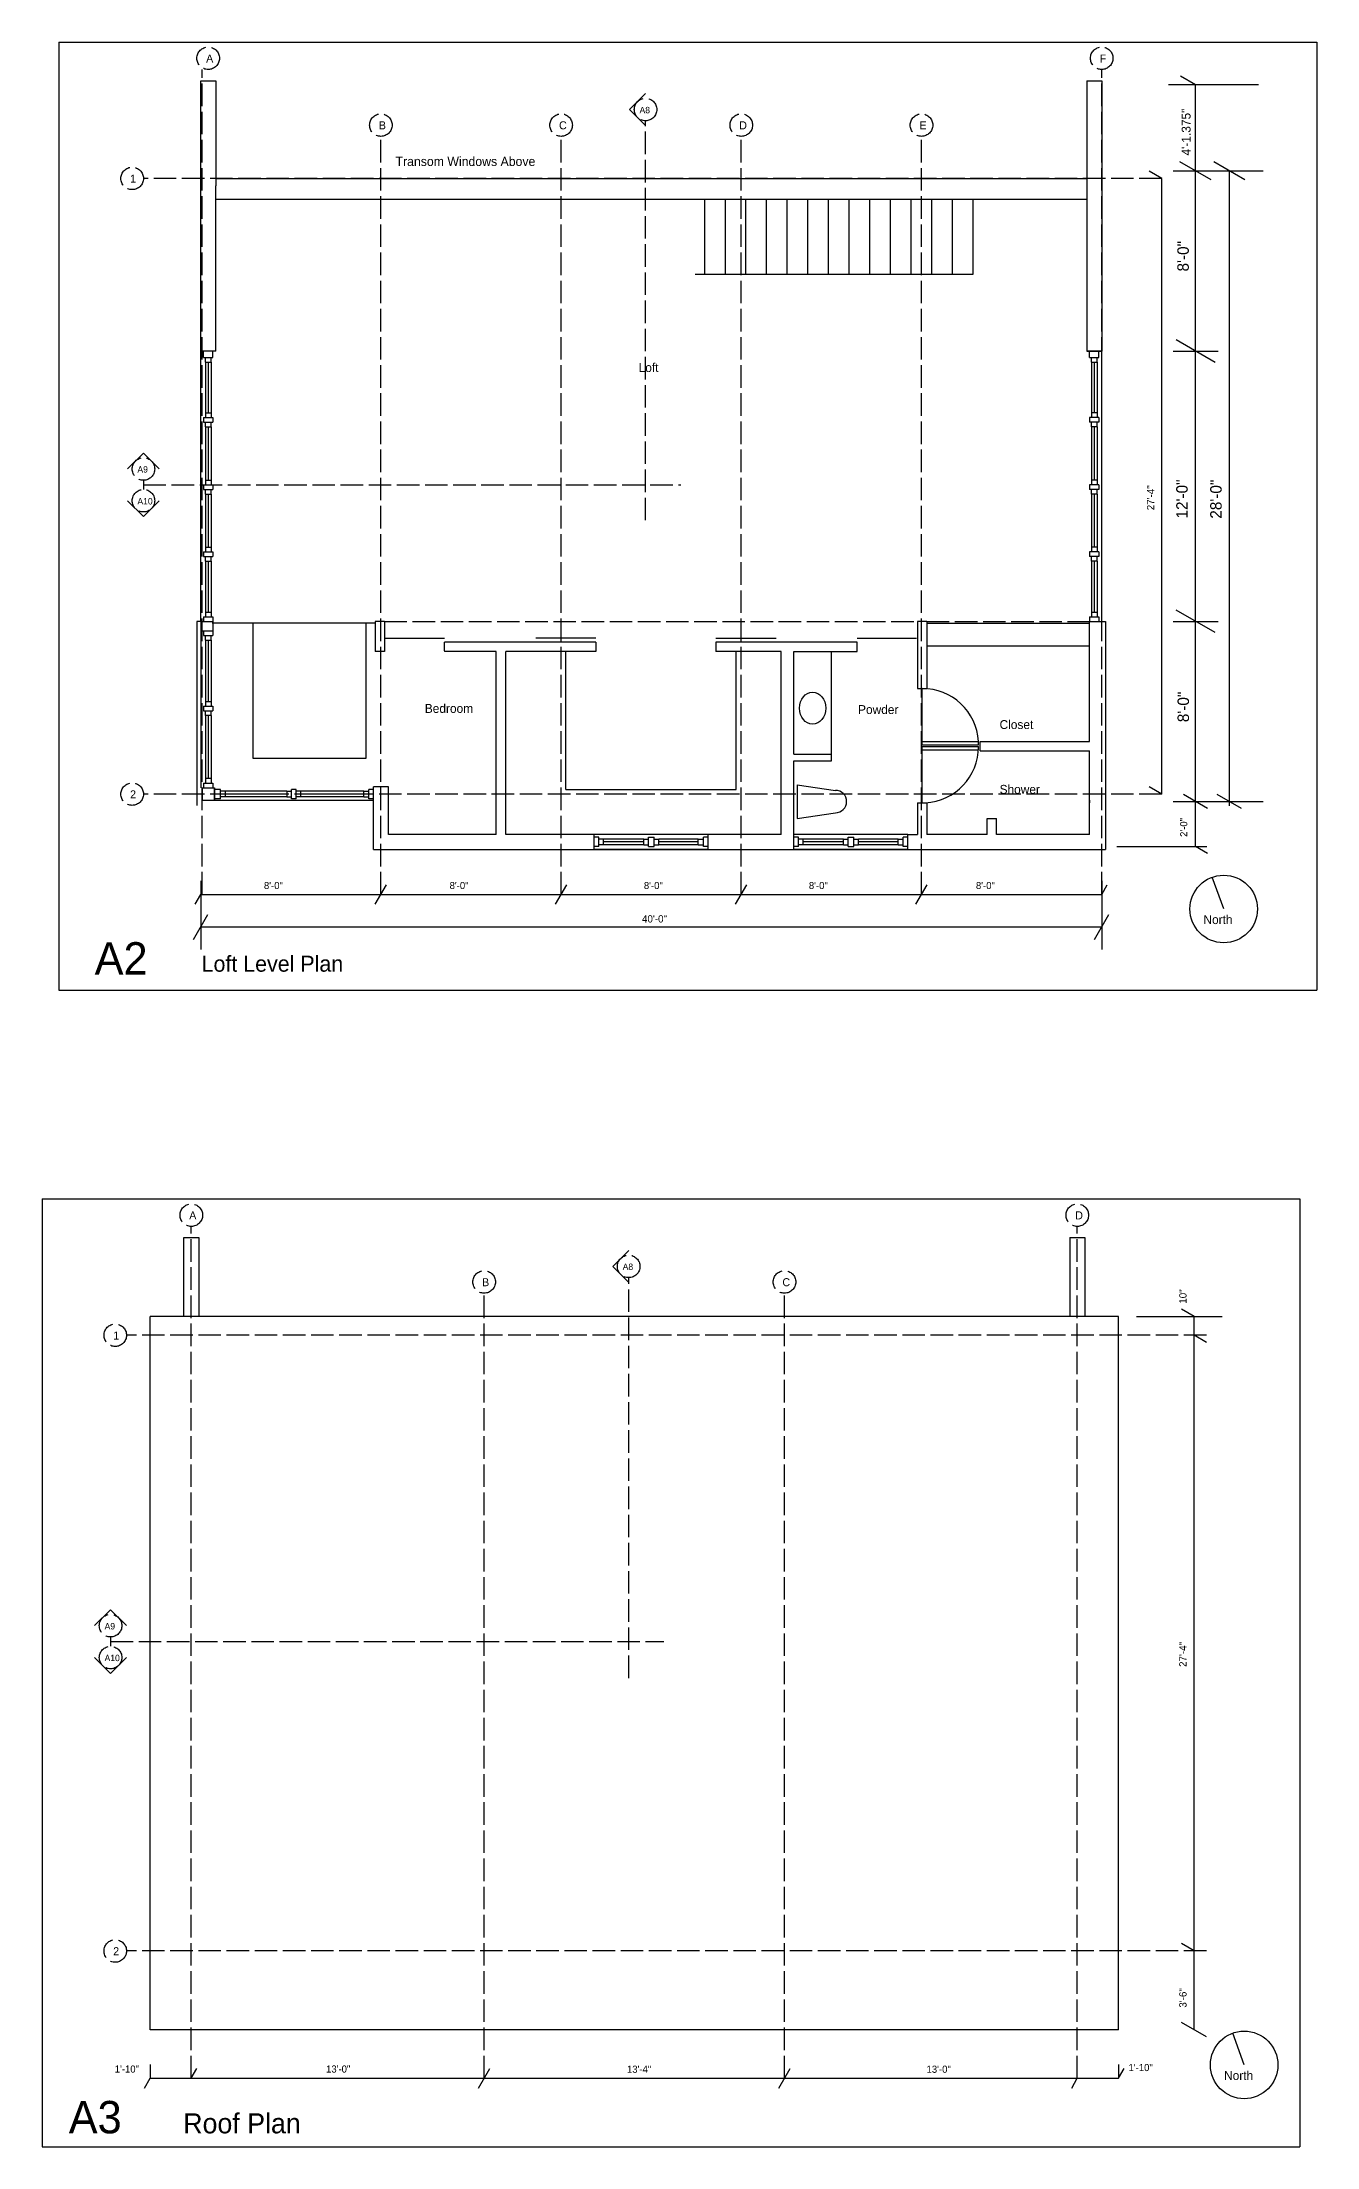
# Model space of a CAD drawing. Header units: inches. Extents: x 1267 to 6358, y -2516 to 3346.
# Drawn here: x 1328 to 2007, y -2516 to -1395 of the extents above; entities that cross this region are included whole.
import ezdxf

# ---------------------------------------------------------------- set-up
doc = ezdxf.new("R2010")
doc.units = ezdxf.units.IN
doc.header["$MEASUREMENT"] = 0
doc.linetypes.add('ACAD_ISO02W100', pattern=[15, 12, -3])
for name, color, linetype in [('const', 7, 'Continuous'), ('e1', 7, 'Continuous'), ('e2', 251, 'Continuous'), ('glass', 172, 'Continuous'), ('grid', 252, 'ACAD_ISO02W100'), ('millwork', 254, 'Continuous'), ('soffit', 253, 'ACAD_ISO02W100'), ('stairs', 140, 'Continuous'), ('walls', 7, 'Continuous')]:
    doc.layers.add(name, color=color, linetype=linetype)

msp = doc.modelspace()

# ---------------------------------------------------------------- linework, layer by layer
for p, q in [((1336.8, -1394.8), (2006.9, -1394.8)), ((1336.8, -1394.8), (1336.8, -1899.8)), ((2006.9, -1394.8), (2006.9, -1899.8)), ((1336.8, -1899.8), (2006.9, -1899.8)), ((1327.8, -2011.1), (1327.8, -2516.1)), ((1327.8, -2011.1), (1997.9, -2011.1)), ((1997.9, -2011.1), (1997.9, -2516.1)), ((1327.8, -2516.1), (1997.9, -2516.1))]:
    msp.add_line(p, q)
at = {"layer": 'const'}
for p, q in [((1975.9, -1417.6), (1927.9, -1417.6)), ((1942.3, -1417.6), (1934.3, -1413)), ((1942.3, -1823.4), (1942.3, -1417.6)), ((1924.3, -1467.4), (1917.6, -1463.6)), ((1924.3, -1795.4), (1924.3, -1467.4)), ((1930.3, -1463.4), (1978.3, -1463.4)), ((1950.6, -1468.2), (1934, -1458.6)), ((1968.6, -1468.2), (1952, -1458.6)), ((1960.3, -1801.6), (1960.3, -1463.4)), ((1952.7, -1565.4), (1931.9, -1553.4)), ((1930.3, -1559.4), (1954.3, -1559.4)), ((1930.3, -1703.4), (1954.3, -1703.4)), ((1952.7, -1709.4), (1931.9, -1697.4)), ((1924.3, -1795.4), (1917.6, -1791.6)), ((1930.3, -1799.4), (1978.3, -1799.4)), ((1948.7, -1803.1), (1935.9, -1795.7)), ((1966.7, -1803.1), (1953.9, -1795.7)), ((1900.3, -1823.4), (1948.3, -1823.4)), ((1948.7, -1827.1), (1942.3, -1823.4)), ((1409.3, -1854.1), (1412.3, -1848.9)), ((1412.3, -1841.6), (1412.3, -1878.2)), ((1412.3, -1848.9), (1892.3, -1848.9)), ((1505.3, -1854.1), (1511.3, -1843.7)), ((1601.3, -1854.1), (1607.3, -1843.7)), ((1697.3, -1854.1), (1703.3, -1843.7)), ((1793.3, -1854.1), (1799.3, -1843.7)), ((1892.3, -1841.6), (1892.3, -1878.2)), ((1892.3, -1848.9), (1895.3, -1843.7)), ((1408.5, -1872.9), (1416.1, -1859.6)), ((1888.5, -1872.9), (1896.1, -1859.6)), ((1412.3, -1866.2), (1892.3, -1866.2)), ((1941.5, -2073.7), (1934.8, -2069.8)), ((1941.5, -2453.7), (1941.5, -2073.7)), ((1948.1, -2087.5), (1941.5, -2083.7)), ((1941.5, -2411.7), (1934.8, -2407.8)), ((1948.1, -2457.5), (1934.8, -2449.8)), ((1385.3, -2472.2), (1385.3, -2479.5)), ((1407.3, -2479.5), (1410.3, -2474.3)), ((1560.3, -2484.7), (1566.3, -2474.3)), ((1720.3, -2484.7), (1726.3, -2474.3)), ((1901.3, -2472.2), (1901.3, -2479.5)), ((1901.3, -2479.5), (1904.3, -2474.3)), ((1382.3, -2484.7), (1385.3, -2479.5)), ((1385.3, -2479.5), (1901.3, -2479.5)), ((1876.3, -2484.7), (1879.3, -2479.5))]:
    msp.add_line(p, q, dxfattribs=at)
at = {"layer": 'e1'}
for p, q in [((1412.3, -1703.4), (1412.3, -1559.4)), ((1892.3, -1703.4), (1892.3, -1559.4)), ((1410.3, -1703.4), (1410.3, -1801.4)), ((1412.3, -1703.4), (1410.3, -1703.4)), ((1892.3, -1703.4), (1894.3, -1703.4)), ((1894.3, -1703.4), (1894.3, -1824.9)), ((1730.1, -1790.4), (1750.4, -1793.4)), ((1730.1, -1790.4), (1730.1, -1808.4)), ((1730.1, -1808.4), (1750.4, -1805.4)), ((1504.3, -1824.9), (1894.3, -1824.9)), ((1569.8, -1816.9), (1512.3, -1816.9)), ((1721.5, -1816.9), (1574.8, -1816.9)), ((1831.3, -1816.9), (1799.1, -1816.9)), ((1885.8, -1816.9), (1836.3, -1816.9)), ((1901.3, -2453.7), (1385.3, -2453.7))]:
    msp.add_line(p, q, dxfattribs=at)
for centre in [(1957.3, -1856.6), (1968.2, -2472.4)]:
    msp.add_circle(centre, 18, dxfattribs=at)
for centre, radius, start, end in [((1796.7, -1769.1), 30, 3.3123, 90.1293), ((1796.7, -1770.1), 30, 273.3123, 359.8707), ((1750.4, -1799.4), 6, 270, 90)]:
    msp.add_arc(centre, radius, start, end, dxfattribs=at)
msp.add_ellipse((1738.3, -1749.6), major_axis=(0, -8.5), ratio=0.823529, dxfattribs=at)
at = {"layer": 'e2'}
for p, q in [((1412.3, -1708.4), (1412.3, -1792.1)), ((1440.3, -1776.4), (1440.3, -1704.4)), ((1500.3, -1704.4), (1500.3, -1776.4)), ((1500.3, -1776.4), (1440.3, -1776.4)), ((1419.6, -1798.6), (1504.3, -1798.6)), ((1910.9, -2073.7), (1956.5, -2073.7))]:
    msp.add_line(p, q, dxfattribs=at)
at = {"layer": 'glass'}
for p, q in [((1414.8, -1565.3), (1414.8, -1592.3)), ((1417.8, -1565.3), (1417.8, -1592.3)), ((1886.8, -1565.3), (1886.8, -1592.3)), ((1889.8, -1565.3), (1889.8, -1592.3)), ((1414.8, -1599.8), (1414.8, -1628.1)), ((1417.8, -1599.8), (1417.8, -1628.1)), ((1886.8, -1599.8), (1886.8, -1628.1)), ((1889.8, -1599.8), (1889.8, -1628.1)), ((1414.8, -1635.6), (1414.8, -1663.9)), ((1417.8, -1635.6), (1417.8, -1663.9)), ((1886.8, -1635.6), (1886.8, -1663.9)), ((1889.8, -1635.6), (1889.8, -1663.9)), ((1414.8, -1671.4), (1414.8, -1698.4)), ((1417.8, -1671.4), (1417.8, -1698.4)), ((1886.8, -1671.4), (1886.8, -1698.4)), ((1889.8, -1671.4), (1889.8, -1698.4)), ((1414.8, -1713.4), (1414.8, -1746.1)), ((1417.8, -1713.4), (1417.8, -1746.1)), ((1414.8, -1753.6), (1414.8, -1787.1)), ((1417.8, -1753.6), (1417.8, -1787.1)), ((1458.2, -1793.9), (1425.3, -1793.9)), ((1499.3, -1793.9), (1465.7, -1793.9)), ((1458.2, -1796.9), (1425.3, -1796.9)), ((1499.3, -1796.9), (1465.7, -1796.9)), ((1682.7, -1816.9), (1621.9, -1816.9)), ((1682.7, -1824.9), (1621.9, -1824.9)), ((1648.3, -1819.4), (1626.9, -1819.4)), ((1648.3, -1822.4), (1626.9, -1822.4)), ((1677.4, -1819.4), (1656.3, -1819.4)), ((1677.4, -1822.4), (1656.3, -1822.4)), ((1789, -1816.9), (1728.3, -1816.9)), ((1789, -1824.9), (1728.3, -1824.9)), ((1754.7, -1819.4), (1733.3, -1819.4)), ((1754.7, -1822.4), (1733.3, -1822.4)), ((1783.8, -1819.4), (1762.7, -1819.4)), ((1783.8, -1822.4), (1762.7, -1822.4))]:
    msp.add_line(p, q, dxfattribs=at)
at = {"layer": 'grid'}
for p, q in [((1413.1, -1848.9), (1413.1, -1409.4)), ((1892.3, -1848.9), (1892.3, -1409.4)), ((1508.3, -1848.9), (1508.3, -1445)), ((1604.3, -1848.9), (1604.3, -1445)), ((1649.3, -1649.5), (1649.3, -1436.7)), ((1700.3, -1848.9), (1700.3, -1445)), ((1796.3, -1848.9), (1796.3, -1445)), ((1924.3, -1467.4), (1381.8, -1467.4)), ((1381.8, -1628.2), (1381.8, -1633.1)), ((1381.8, -1630.6), (1668.1, -1630.6)), ((1924.3, -1795.4), (1381.8, -1795.4)), ((1407.3, -2479.5), (1407.3, -2025.7)), ((1879.3, -2479.5), (1879.3, -2025.7)), ((1563.3, -2479.5), (1563.3, -2061.3)), ((1640.3, -2266.3), (1640.3, -2053)), ((1723.3, -2479.5), (1723.3, -2061.3)), ((1948.1, -2083.7), (1372.8, -2083.7)), ((1364.3, -2244.4), (1364.3, -2249.4)), ((1364.3, -2246.9), (1659.1, -2246.9)), ((1948.1, -2411.7), (1372.8, -2411.7))]:
    msp.add_line(p, q, dxfattribs=at)
for centre in [(1416.3, -1403.4), (1892.3, -1403.4), (1508.3, -1439), (1604.3, -1439), (1649.3, -1430.7), (1700.3, -1439), (1796.3, -1439), (1375.8, -1467.4), (1381.8, -1622.2), (1381.8, -1639.1), (1375.8, -1795.4), (1407.3, -2019.7), (1879.3, -2019.7), (1563.3, -2055.3), (1640.3, -2047), (1723.3, -2055.3), (1366.8, -2083.7), (1364.3, -2238.4), (1364.3, -2255.4), (1366.8, -2411.7)]:
    msp.add_circle(centre, 6, dxfattribs=at)
at = {"layer": 'millwork'}
for p, q in [((1416.3, -1565.3), (1416.3, -1592.3)), ((1888.3, -1565.3), (1888.3, -1592.3)), ((1416.3, -1599.8), (1416.3, -1628.1)), ((1888.3, -1599.8), (1888.3, -1628.1)), ((1416.3, -1635.6), (1416.3, -1663.9)), ((1888.3, -1635.6), (1888.3, -1663.9)), ((1416.3, -1671.4), (1416.3, -1698.4)), ((1888.3, -1671.4), (1888.3, -1698.4)), ((1416.3, -1713.4), (1416.3, -1746.1)), ((1505.2, -1704.4), (1418.5, -1704.4)), ((1510.7, -1712.4), (1542.2, -1712.4)), ((1622.8, -1712.4), (1590.8, -1712.4)), ((1686.8, -1712.4), (1718.8, -1712.4)), ((1762.1, -1712.4), (1793.6, -1712.4)), ((1799.1, -1704.4), (1885.8, -1704.4)), ((1606.8, -1792.9), (1606.8, -1719.4)), ((1697.5, -1792.9), (1697.5, -1719.4)), ((1748.3, -1775.9), (1748.3, -1719.4)), ((1799.1, -1716.4), (1885.8, -1716.4)), ((1796.6, -1769.1), (1796.6, -1739.1)), ((1416.3, -1753.6), (1416.3, -1787.1)), ((1796.6, -1767.4), (1826.6, -1767.4)), ((1796.6, -1769.1), (1826.6, -1769.1)), ((1796.6, -1770.1), (1826.6, -1770.1)), ((1796.6, -1800.1), (1796.6, -1770.1)), ((1826.6, -1769.1), (1826.6, -1767.4)), ((1826.6, -1771.9), (1826.6, -1770.1)), ((1796.6, -1771.9), (1826.6, -1771.9)), ((1796.6, -1775.4), (1796.6, -1773.6)), ((1606.8, -1792.9), (1697.5, -1792.9)), ((1458.2, -1795.4), (1425.3, -1795.4)), ((1499.3, -1795.4), (1465.7, -1795.4)), ((1648.3, -1820.9), (1626.9, -1820.9)), ((1677.4, -1820.9), (1656.3, -1820.9)), ((1754.7, -1820.9), (1733.3, -1820.9)), ((1783.8, -1820.9), (1762.7, -1820.9))]:
    msp.add_line(p, q, dxfattribs=at)
msp.add_lwpolyline([(1675.8, -1518.4), (1823.8, -1518.4), (1823.8, -1478.4)], dxfattribs=at)
at = {"layer": 'soffit'}
for p, q in [((1510.2, -1703.4), (1794.1, -1703.4)), ((1799.1, -1703.4), (1885.8, -1703.4))]:
    msp.add_line(p, q, dxfattribs=at)
at = {"layer": 'stairs'}
for p, q in [((1680.8, -1518.4), (1680.8, -1478.4)), ((1691.8, -1518.4), (1691.8, -1478.4)), ((1702.8, -1518.4), (1702.8, -1478.4)), ((1713.8, -1518.4), (1713.8, -1478.4)), ((1724.8, -1518.4), (1724.8, -1478.4)), ((1735.8, -1518.4), (1735.8, -1478.4)), ((1746.8, -1518.4), (1746.8, -1478.4)), ((1757.8, -1518.4), (1757.8, -1478.4)), ((1768.8, -1518.4), (1768.8, -1478.4)), ((1779.8, -1518.4), (1779.8, -1478.4)), ((1790.8, -1518.4), (1790.8, -1478.4)), ((1801.8, -1518.4), (1801.8, -1478.4)), ((1812.8, -1518.4), (1812.8, -1478.4))]:
    msp.add_line(p, q, dxfattribs=at)
at = {"layer": 'walls'}
for p, q in [((1412.3, -1559.4), (1412.3, -1415.4)), ((1412.3, -1415.4), (1420.3, -1415.4)), ((1420.3, -1415.4), (1420.3, -1471.4)), ((1649.3, -1422.2), (1640.8, -1430.7)), ((1884.3, -1415.4), (1884.3, -1471.4)), ((1884.3, -1415.4), (1892.3, -1415.4)), ((1892.3, -1415.4), (1892.3, -1559.4)), ((1649.3, -1439.2), (1640.8, -1430.7)), ((1420.3, -1467.4), (1884.3, -1467.4)), ((1420.3, -1559.4), (1420.3, -1471.4)), ((1420.3, -1478.4), (1884.3, -1478.4)), ((1884.3, -1471.4), (1884.3, -1559.4)), ((1420.3, -1559.4), (1412.3, -1559.4)), ((1413.8, -1562.8), (1413.8, -1559.4)), ((1413.8, -1562.8), (1418.8, -1562.8)), ((1414.8, -1565.3), (1414.8, -1562.8)), ((1414.8, -1565.3), (1417.8, -1565.3)), ((1417.8, -1565.3), (1417.8, -1562.8)), ((1418.8, -1562.8), (1418.8, -1559.4)), ((1884.3, -1559.4), (1892.3, -1559.4)), ((1892.3, -1559.4), (1884.3, -1559.4)), ((1885.8, -1559.4), (1890.8, -1559.4)), ((1885.8, -1562.8), (1885.8, -1559.4)), ((1885.8, -1562.8), (1890.8, -1562.8)), ((1886.8, -1565.3), (1886.8, -1562.8)), ((1886.8, -1565.3), (1889.8, -1565.3)), ((1889.8, -1565.3), (1889.8, -1562.8)), ((1890.8, -1562.8), (1890.8, -1559.4)), ((1413.8, -1594.8), (1418.8, -1594.8)), ((1413.8, -1594.8), (1413.8, -1597.3)), ((1413.8, -1597.3), (1418.8, -1597.3)), ((1414.8, -1592.3), (1414.8, -1594.8)), ((1414.8, -1592.3), (1417.8, -1592.3)), ((1414.8, -1599.8), (1414.8, -1597.3)), ((1414.8, -1599.8), (1417.8, -1599.8)), ((1417.8, -1592.3), (1417.8, -1594.8)), ((1417.8, -1599.8), (1417.8, -1597.3)), ((1418.8, -1594.8), (1418.8, -1597.3)), ((1890.8, -1594.8), (1885.8, -1594.8)), ((1885.8, -1594.8), (1885.8, -1597.3)), ((1890.8, -1597.3), (1885.8, -1597.3)), ((1886.8, -1592.3), (1886.8, -1594.8)), ((1889.8, -1592.3), (1886.8, -1592.3)), ((1886.8, -1599.8), (1886.8, -1597.3)), ((1889.8, -1599.8), (1886.8, -1599.8)), ((1889.8, -1592.3), (1889.8, -1594.8)), ((1889.8, -1599.8), (1889.8, -1597.3)), ((1890.8, -1594.8), (1890.8, -1597.3)), ((1373.3, -1622.2), (1381.8, -1613.7)), ((1390.2, -1622.2), (1381.8, -1613.7)), ((1413.8, -1630.6), (1418.8, -1630.6)), ((1413.8, -1630.6), (1413.8, -1633.1)), ((1413.8, -1633.1), (1418.8, -1633.1)), ((1414.8, -1628.1), (1414.8, -1630.6)), ((1414.8, -1628.1), (1417.8, -1628.1)), ((1414.8, -1635.6), (1414.8, -1633.1)), ((1414.8, -1635.6), (1417.8, -1635.6)), ((1417.8, -1628.1), (1417.8, -1630.6)), ((1417.8, -1635.6), (1417.8, -1633.1)), ((1418.8, -1630.6), (1418.8, -1633.1)), ((1885.8, -1630.6), (1885.8, -1633.1)), ((1890.8, -1630.6), (1885.8, -1630.6)), ((1890.8, -1633.1), (1885.8, -1633.1)), ((1889.8, -1628.1), (1886.8, -1628.1)), ((1886.8, -1628.1), (1886.8, -1630.6)), ((1886.8, -1635.6), (1886.8, -1633.1)), ((1889.8, -1635.6), (1886.8, -1635.6)), ((1889.8, -1628.1), (1889.8, -1630.6)), ((1889.8, -1635.6), (1889.8, -1633.1)), ((1890.8, -1630.6), (1890.8, -1633.1)), ((1373.3, -1639.1), (1381.8, -1647.6)), ((1390.2, -1639.1), (1381.8, -1647.6)), ((1413.8, -1666.4), (1413.8, -1668.9)), ((1413.8, -1666.4), (1418.8, -1666.4)), ((1413.8, -1668.9), (1418.8, -1668.9)), ((1414.8, -1663.9), (1414.8, -1666.4)), ((1414.8, -1663.9), (1417.8, -1663.9)), ((1414.8, -1671.4), (1414.8, -1668.9)), ((1417.8, -1663.9), (1417.8, -1666.4)), ((1417.8, -1671.4), (1417.8, -1668.9)), ((1418.8, -1666.4), (1418.8, -1668.9)), ((1885.8, -1666.4), (1885.8, -1668.9)), ((1890.8, -1666.4), (1885.8, -1666.4)), ((1890.8, -1668.9), (1885.8, -1668.9)), ((1886.8, -1663.9), (1886.8, -1666.4)), ((1889.8, -1663.9), (1886.8, -1663.9)), ((1886.8, -1671.4), (1886.8, -1668.9)), ((1889.8, -1663.9), (1889.8, -1666.4)), ((1889.8, -1671.4), (1889.8, -1668.9)), ((1890.8, -1666.4), (1890.8, -1668.9)), ((1414.8, -1671.4), (1417.8, -1671.4)), ((1889.8, -1671.4), (1886.8, -1671.4)), ((1412.3, -1703.4), (1418.8, -1703.4)), ((1412.3, -1703.4), (1412.3, -1708.4)), ((1413.8, -1700.9), (1418.8, -1700.9)), ((1413.8, -1700.9), (1413.8, -1703.4)), ((1414.8, -1698.4), (1417.8, -1698.4)), ((1414.8, -1698.4), (1414.8, -1700.9)), ((1417.8, -1698.4), (1417.8, -1700.9)), ((1418.8, -1700.9), (1418.8, -1710.9)), ((1505.2, -1703.4), (1505.2, -1719.4)), ((1510.2, -1703.4), (1505.2, -1703.4)), ((1510.2, -1703.4), (1510.2, -1719.4)), ((1794.1, -1703.4), (1794.1, -1739.1)), ((1799.1, -1703.4), (1794.1, -1703.4)), ((1799.1, -1703.4), (1799.1, -1739.1)), ((1885.8, -1700.9), (1890.8, -1700.9)), ((1885.8, -1700.9), (1885.8, -1703.4)), ((1885.8, -1767.4), (1885.8, -1703.4)), ((1885.8, -1703.4), (1892.3, -1703.4)), ((1886.8, -1698.4), (1886.8, -1700.9)), ((1886.8, -1698.4), (1889.8, -1698.4)), ((1886.8, -1703.4), (1892.3, -1703.4)), ((1889.8, -1698.4), (1889.8, -1700.9)), ((1890.8, -1700.9), (1890.8, -1703.4)), ((1412.3, -1708.4), (1418.8, -1708.4)), ((1413.8, -1708.4), (1413.8, -1710.9)), ((1413.8, -1710.9), (1418.8, -1710.9)), ((1414.8, -1713.4), (1414.8, -1710.9)), ((1414.8, -1713.4), (1417.8, -1713.4)), ((1417.8, -1713.4), (1417.8, -1710.9)), ((1622.8, -1714.4), (1542.2, -1714.4)), ((1542.2, -1719), (1542.2, -1714.4)), ((1622.8, -1714.4), (1622.8, -1719.4)), ((1762.1, -1714.4), (1686.8, -1714.4)), ((1686.8, -1714.4), (1686.8, -1719.4)), ((1762.1, -1719.4), (1762.1, -1714.4)), ((1510.2, -1719.4), (1505.2, -1719.4)), ((1542.2, -1719), (1542.2, -1719.4)), ((1569.8, -1719.4), (1542.2, -1719.4)), ((1569.8, -1816.9), (1569.8, -1719.4)), ((1622.8, -1719.4), (1574.8, -1719.4)), ((1574.8, -1816.9), (1574.8, -1719.4)), ((1721.5, -1719.4), (1686.8, -1719.4)), ((1721.5, -1816.9), (1721.5, -1719.4)), ((1728.3, -1719.4), (1762.1, -1719.4)), ((1728.3, -1774.1), (1728.3, -1719.4)), ((1413.8, -1748.6), (1418.8, -1748.6)), ((1413.8, -1748.6), (1413.8, -1751.1)), ((1414.8, -1746.1), (1414.8, -1748.6)), ((1414.8, -1746.1), (1417.8, -1746.1)), ((1417.8, -1746.1), (1417.8, -1748.6)), ((1418.8, -1748.6), (1418.8, -1751.1)), ((1794.1, -1739.1), (1799.1, -1739.1)), ((1413.8, -1751.1), (1418.8, -1751.1)), ((1414.8, -1753.6), (1414.8, -1751.1)), ((1417.8, -1753.6), (1414.8, -1753.6)), ((1417.8, -1753.6), (1417.8, -1751.1)), ((1827.6, -1767.4), (1885.8, -1767.4)), ((1827.6, -1772.4), (1827.6, -1767.4)), ((1728.3, -1774.1), (1748.3, -1774.1)), ((1728.3, -1777.6), (1748.3, -1777.6)), ((1728.3, -1816.9), (1728.3, -1777.6)), ((1748.3, -1777.6), (1748.3, -1774.1)), ((1827.6, -1772.4), (1885.8, -1772.4)), ((1885.8, -1816.9), (1885.8, -1772.4)), ((1413.1, -1792.1), (1413.1, -1798.6)), ((1413.1, -1792.1), (1419.6, -1792.1)), ((1413.8, -1789.6), (1413.8, -1792.1)), ((1413.8, -1789.6), (1418.8, -1789.6)), ((1414.8, -1787.1), (1414.8, -1789.6)), ((1417.8, -1787.1), (1414.8, -1787.1)), ((1417.8, -1787.1), (1417.8, -1789.6)), ((1418.8, -1789.6), (1418.8, -1792.1)), ((1419.6, -1798.6), (1419.6, -1792.1)), ((1419.6, -1792.1), (1419.6, -1798.6)), ((1422.8, -1792.9), (1419.6, -1792.9)), ((1422.8, -1797.9), (1422.8, -1792.9)), ((1425.3, -1793.9), (1422.8, -1793.9)), ((1425.3, -1793.9), (1425.3, -1796.9)), ((1458.2, -1793.9), (1460.7, -1793.9)), ((1458.2, -1793.9), (1458.2, -1796.9)), ((1460.7, -1797.9), (1460.7, -1792.9)), ((1463.2, -1792.9), (1460.7, -1792.9)), ((1463.2, -1797.9), (1463.2, -1792.9)), ((1465.7, -1793.9), (1463.2, -1793.9)), ((1465.7, -1796.9), (1465.7, -1793.9)), ((1499.3, -1796.9), (1499.3, -1793.9)), ((1499.3, -1793.9), (1501.8, -1793.9)), ((1501.8, -1797.9), (1501.8, -1792.9)), ((1504.3, -1792.9), (1501.8, -1792.9)), ((1512.3, -1791.6), (1504.3, -1791.6)), ((1504.3, -1797.9), (1504.3, -1791.6)), ((1512.3, -1816.9), (1512.3, -1791.6)), ((1413.1, -1798.6), (1419.6, -1798.6)), ((1422.8, -1797.9), (1419.6, -1797.9)), ((1425.3, -1796.9), (1422.8, -1796.9)), ((1458.2, -1796.9), (1460.7, -1796.9)), ((1463.2, -1797.9), (1460.7, -1797.9)), ((1465.7, -1796.9), (1463.2, -1796.9)), ((1499.3, -1796.9), (1501.8, -1796.9)), ((1504.3, -1797.9), (1501.8, -1797.9)), ((1504.3, -1824.9), (1504.3, -1797.9)), ((1794.1, -1800.1), (1799.1, -1800.1)), ((1794.1, -1800.1), (1794.1, -1816.9)), ((1799.1, -1800.1), (1799.1, -1816.9)), ((1885.8, -1798.6), (1885.8, -1800.1)), ((1831.3, -1808.4), (1836.3, -1808.4)), ((1831.3, -1816.9), (1831.3, -1808.4)), ((1836.3, -1816.9), (1836.3, -1808.4)), ((1621.9, -1824.9), (1621.9, -1816.9)), ((1624.4, -1818.4), (1621.9, -1818.4)), ((1621.9, -1823.4), (1621.9, -1818.4)), ((1624.4, -1823.4), (1621.9, -1823.4)), ((1624.4, -1823.4), (1624.4, -1818.4)), ((1626.9, -1819.4), (1624.4, -1819.4)), ((1626.9, -1822.4), (1624.4, -1822.4)), ((1626.9, -1822.4), (1626.9, -1819.4)), ((1648.3, -1822.4), (1648.3, -1819.4)), ((1648.3, -1819.4), (1650.8, -1819.4)), ((1648.3, -1822.4), (1650.8, -1822.4)), ((1650.8, -1823.4), (1650.8, -1818.4)), ((1650.8, -1818.4), (1653.8, -1818.4)), ((1650.8, -1823.4), (1653.8, -1823.4)), ((1653.8, -1823.4), (1653.8, -1818.4)), ((1653.8, -1819.4), (1656.3, -1819.4)), ((1653.8, -1822.4), (1656.3, -1822.4)), ((1656.3, -1822.4), (1656.3, -1819.4)), ((1677.4, -1819.4), (1680.2, -1819.4)), ((1677.4, -1822.4), (1677.4, -1819.4)), ((1677.4, -1822.4), (1680.2, -1822.4)), ((1682.7, -1818.4), (1680.2, -1818.4)), ((1680.2, -1823.4), (1680.2, -1818.4)), ((1682.7, -1823.4), (1680.2, -1823.4)), ((1682.7, -1824.9), (1682.7, -1816.9)), ((1682.7, -1823.4), (1682.7, -1818.4)), ((1728.3, -1824.9), (1728.3, -1816.9)), ((1728.3, -1823.4), (1728.3, -1818.4)), ((1730.8, -1818.4), (1728.3, -1818.4)), ((1730.8, -1823.4), (1728.3, -1823.4)), ((1730.8, -1823.4), (1730.8, -1818.4)), ((1733.3, -1819.4), (1730.8, -1819.4)), ((1733.3, -1822.4), (1730.8, -1822.4)), ((1733.3, -1822.4), (1733.3, -1819.4)), ((1754.7, -1819.4), (1757.2, -1819.4)), ((1754.7, -1822.4), (1754.7, -1819.4)), ((1754.7, -1822.4), (1757.2, -1822.4)), ((1757.2, -1818.4), (1760.2, -1818.4)), ((1757.2, -1823.4), (1757.2, -1818.4)), ((1757.2, -1823.4), (1760.2, -1823.4)), ((1760.2, -1823.4), (1760.2, -1818.4)), ((1760.2, -1819.4), (1762.7, -1819.4)), ((1760.2, -1822.4), (1762.7, -1822.4)), ((1762.7, -1822.4), (1762.7, -1819.4)), ((1783.8, -1819.4), (1786.5, -1819.4)), ((1783.8, -1822.4), (1783.8, -1819.4)), ((1783.8, -1822.4), (1786.5, -1822.4)), ((1789, -1818.4), (1786.5, -1818.4)), ((1786.5, -1823.4), (1786.5, -1818.4)), ((1789, -1823.4), (1786.5, -1823.4)), ((1789, -1824.9), (1789, -1816.9)), ((1789, -1816.9), (1794.1, -1816.9)), ((1789, -1823.4), (1789, -1818.4)), ((1957.3, -1856.6), (1951.1, -1839.7)), ((1403.3, -2073.7), (1403.3, -2031.7)), ((1403.3, -2031.7), (1411.3, -2031.7)), ((1411.3, -2031.7), (1411.3, -2073.7)), ((1640.3, -2038.5), (1631.8, -2047)), ((1875.3, -2031.7), (1883.3, -2031.7)), ((1875.3, -2031.7), (1875.3, -2073.7)), ((1883.3, -2031.7), (1883.3, -2073.7)), ((1640.3, -2055.5), (1631.8, -2047)), ((1385.3, -2453.7), (1385.3, -2073.7)), ((1901.3, -2073.7), (1385.3, -2073.7)), ((1901.3, -2453.7), (1901.3, -2073.7)), ((1355.8, -2238.4), (1364.3, -2230)), ((1372.8, -2238.4), (1364.3, -2230)), ((1355.8, -2255.4), (1364.3, -2263.9)), ((1372.8, -2255.4), (1364.3, -2263.9)), ((1968.2, -2472.4), (1962.1, -2455.5))]:
    msp.add_line(p, q, dxfattribs=at)

# ---------------------------------------------------------------- texts
at = {"layer": 'const', "attachment_point": 1}
for s, insert, char_height, width in [('A', (1415.2, -1401.4), 4.26, 1625.197), ('F', (1891.2, -1401.4), 4.26, 1625.197), ('A8', (1646.1, -1429.3), 3.41, 1300.158), ('B', (1507.2, -1437), 4.26, 1625.197), ('C', (1603.2, -1437), 4.26, 1625.197), ('D', (1699.2, -1437), 4.26, 1625.197), ('E', (1795.2, -1437), 4.26, 1625.197), ('Transom Windows Above', (1516.1, -1455.9), 4.889, 1864.026), ('1', (1374.7, -1465.4), 4.26, 1625.197), ('Loft', (1645.6, -1565.8), 4.74, 1805.775), ('A9', (1378.6, -1620.7), 3.41, 1300.158), ('A10', (1378.6, -1637.7), 3.41, 1300.158), ('Bedroom', (1531.7, -1747.4), 4.74, 1805.775), ('Powder', (1762.5, -1748), 4.74, 1805.775), ('Closet', (1837.9, -1756), 4.74, 1805.775), ('2', (1374.7, -1793.4), 4.26, 1625.197), ('Shower', (1837.9, -1790.5), 4.74, 1805.775), ('8\'-0"', (1446, -1842.2), 3.79, 1444.62), ('8\'-0"', (1544.9, -1842.2), 3.79, 1444.62), ('8\'-0"', (1648.4, -1842.2), 3.79, 1444.62), ('8\'-0"', (1736.3, -1842.2), 3.79, 1444.62), ('8\'-0"', (1825.3, -1842.2), 3.79, 1444.62), ('40\'-0"', (1647.4, -1859.9), 3.91, 1491.22), ('North', (1946.5, -1859.9), 4.74, 1805.775), ('A2', (1355.8, -1874.3), 17.26, 6582.049), ('Loft Level Plan', (1412.8, -1881.5), 8.525, 3250.395), ('A', (1406.2, -2017.7), 4.26, 1625.197), ('D', (1878.2, -2017.7), 4.26, 1625.197), ('A8', (1637.1, -2045.5), 3.41, 1300.158), ('B', (1562.2, -2053.3), 4.26, 1625.197), ('C', (1722.2, -2053.3), 4.26, 1625.197), ('1', (1365.7, -2081.7), 4.26, 1625.197), ('A9', (1361.1, -2237), 3.41, 1300.158), ('A10', (1361.1, -2253.9), 3.41, 1300.158), ('2', (1365.7, -2409.7), 4.26, 1625.197), ('1\'-10"', (1366.5, -2472.7), 3.79, 1444.62), ('13\'-0"', (1479.1, -2472.7), 3.79, 1444.62), ('13\'-4"', (1639.4, -2472.8), 3.79, 1444.62), ('13\'-0"', (1799, -2472.8), 3.79, 1444.62), ('1\'-10"', (1906.6, -2471.9), 3.79, 1444.62), ('North', (1957.5, -2475.7), 4.74, 1805.775), ('A3', (1342, -2491.6), 17.26, 6582.049), ('Roof Plan', (1403, -2498.2), 10.66, 4062.993)]:
    msp.add_mtext(s, dxfattribs=dict(at, insert=insert, char_height=char_height, width=width))
at = {"layer": 'const', "attachment_point": 1, "rotation": 90}
for s, insert, char_height, width in [('4\'-1.375"', (1934.9, -1455.2), 4.74, 1805.775), ('8\'-0"', (1932.6, -1517), 6.11, 2330.032), ('27\'-4"', (1916.4, -1644.2), 3.91, 1491.22), ('12\'-0"', (1932, -1648.6), 6.11, 2330.032), ('28\'-0"', (1950.1, -1648.7), 6.11, 2330.032), ('8\'-0"', (1932.7, -1757.1), 6.11, 2330.032), ('2\'-0"', (1934.1, -1818.2), 3.78, 1439.96), ('10"', (1933.6, -2066.9), 3.91, 1491.22), ('27\'-4"', (1933.6, -2260.4), 3.91, 1491.22), ('3\'-6"', (1933.6, -2441.9), 3.91, 1491.22)]:
    msp.add_mtext(s, dxfattribs=dict(at, insert=insert, char_height=char_height, width=width))

doc.saveas('drawing.dxf')
